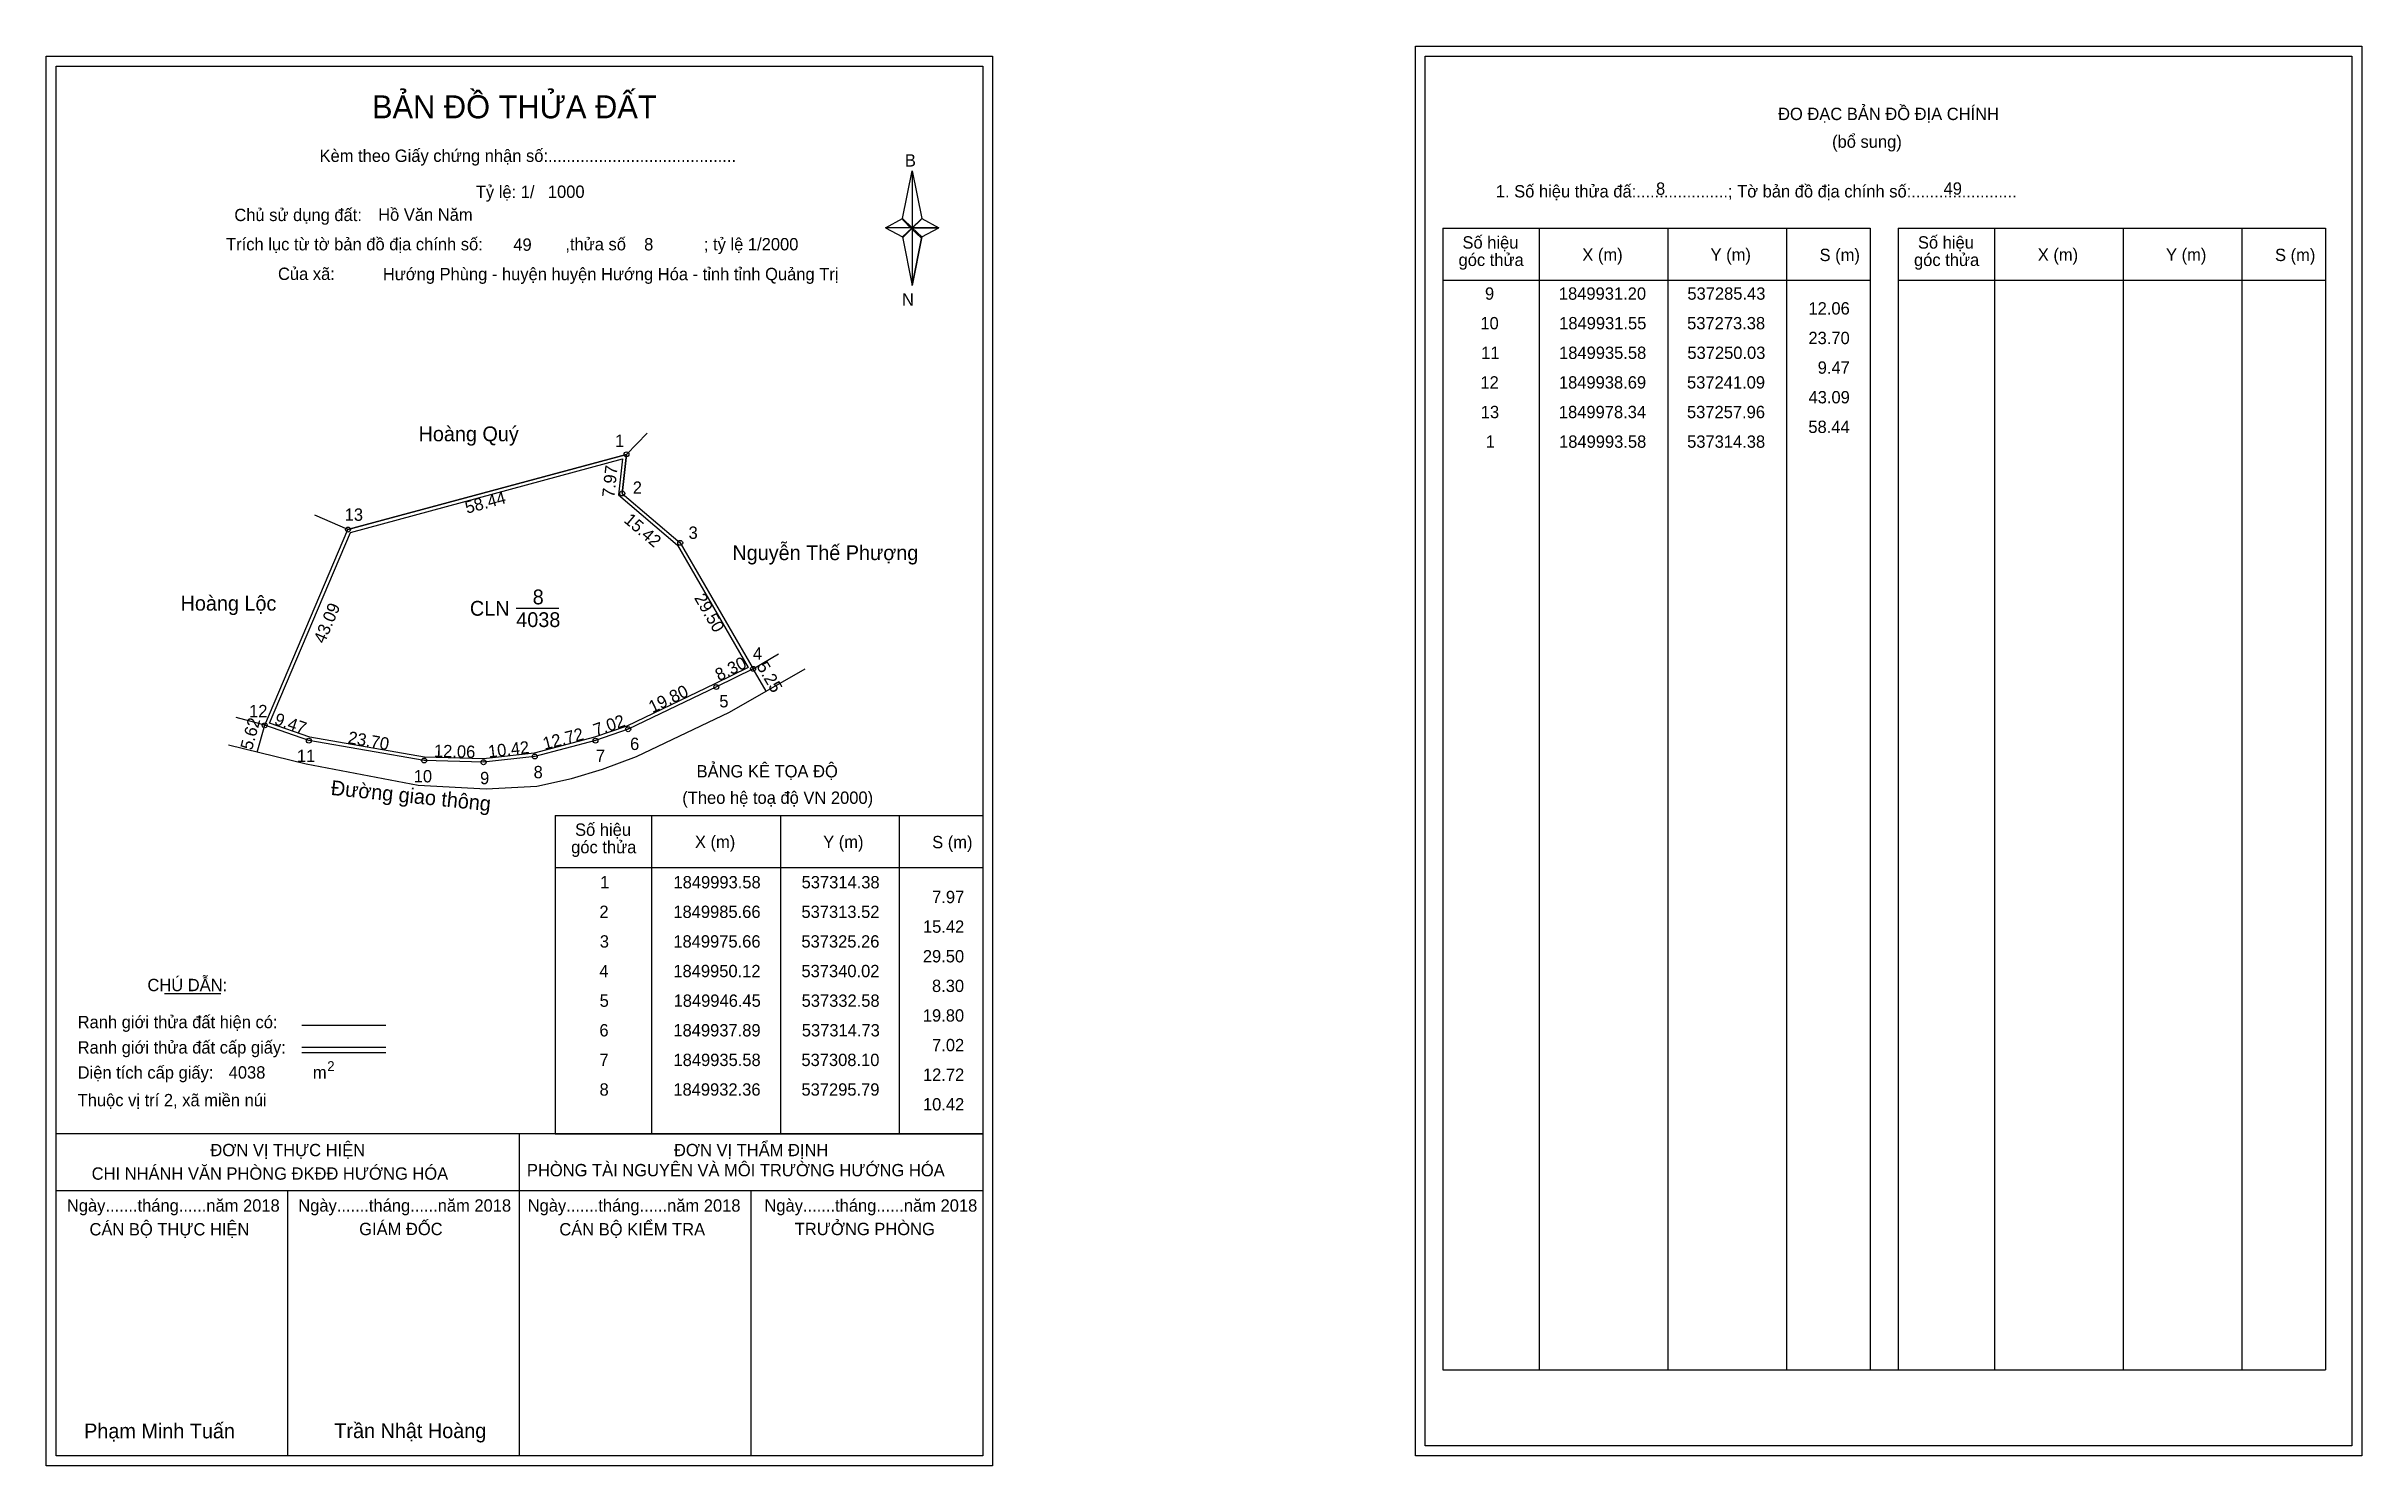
# Model space of a CAD drawing. Extents: x 537197 to 537666, y 1849789 to 1850076.
import ezdxf

# ---------------------------------------------------------------- set-up
doc = ezdxf.new("R2010")
doc.units = 0
for name, color, linetype in [('Level 1', 7, 'Continuous'), ('Level 10', 7, 'Continuous'), ('Level 11', 7, 'Continuous'), ('Level 13', 7, 'Continuous'), ('Level 23', 7, 'Continuous'), ('Level 27', 7, 'Continuous'), ('Level 3', 7, 'Continuous'), ('Level 36', 7, 'Continuous'), ('Level 49', 7, 'Continuous'), ('Level 5', 7, 'Continuous'), ('Level 53', 7, 'Continuous'), ('Level 55', 7, 'Continuous'), ('Level 6', 7, 'Continuous'), ('Level 63', 7, 'Continuous'), ('Level 9', 7, 'Continuous')]:
    doc.layers.add(name, color=color, linetype=linetype)

msp = doc.modelspace()

# ---------------------------------------------------------------- linework, layer by layer
at = {"layer": 'Level 1'}
for p, q in [((537198.85, 1850072.25), (537198.85, 1850072.25)), ((537476.17, 1850074.25), (537476.17, 1850074.25)), ((537370.27, 1850041.37), (537372.24, 1850051.01)), ((537372.24, 1850051.01), (537372.24, 1850039.49)), ((537372.24, 1850051.01), (537374.21, 1850041.37)), ((537366.83, 1850039.49), (537370.27, 1850041.37)), ((537370.27, 1850041.37), (537372.24, 1850039.49)), ((537372.09, 1850039.27), (537370.27, 1850041.15)), ((537372.24, 1850039.49), (537370.27, 1850037.65)), ((537372.09, 1850039.27), (537370.27, 1850037.43)), ((537370.27, 1850037.43), (537372.09, 1850039.27)), ((537374.06, 1850041.15), (537372.09, 1850039.27)), ((537372.09, 1850039.27), (537374.06, 1850041.15)), ((537374.06, 1850037.43), (537372.09, 1850039.27)), ((537374.21, 1850041.37), (537372.24, 1850039.49)), ((537372.24, 1850039.49), (537372.24, 1850027.79)), ((537372.24, 1850039.49), (537377.65, 1850039.49)), ((537372.24, 1850039.49), (537374.21, 1850037.65)), ((537374.21, 1850037.65), (537377.65, 1850039.49)), ((537479.71, 1850039.4), (537566.31, 1850039.4)), ((537499.3, 1849808.13), (537499.3, 1850039.4)), ((537525.37, 1849808.13), (537525.37, 1850039.4)), ((537549.34, 1850039.4), (537549.34, 1849808.13)), ((537566.31, 1850039.4), (537566.31, 1849808.13)), ((537571.96, 1850039.4), (537658.57, 1850039.4)), ((537591.55, 1849808.13), (537591.55, 1850039.4)), ((537617.63, 1849808.13), (537617.63, 1850039.4)), ((537641.6, 1850039.4), (537641.6, 1849808.13)), ((537658.57, 1850039.4), (537658.57, 1849808.13)), ((537370.27, 1850037.65), (537372.24, 1850027.79)), ((537374.21, 1850037.65), (537372.24, 1850027.79)), ((537479.71, 1850028.87), (537566.31, 1850028.87)), ((537571.96, 1850028.87), (537658.57, 1850028.87)), ((537299.95, 1849920.43), (537386.55, 1849920.43)), ((537319.54, 1849855.9), (537319.54, 1849920.43)), ((537345.61, 1849855.9), (537345.61, 1849920.43)), ((537369.58, 1849920.43), (537369.58, 1849855.9)), ((537299.95, 1849909.9), (537386.55, 1849909.9)), ((537220.77, 1849884.32), (537232.17, 1849884.32)), ((537248.63, 1849877.91), (537265.65, 1849877.91)), ((537248.63, 1849873.47), (537265.65, 1849873.47)), ((537248.63, 1849872.37), (537265.65, 1849872.37)), ((537305.68, 1849855.9), (537198.85, 1849855.9)), ((537386.55, 1849855.9), (537281.71, 1849855.9)), ((537292.7, 1849790.68), (537292.7, 1849855.9)), ((537299.95, 1849855.9), (537386.55, 1849855.9)), ((537386.55, 1849844.35), (537198.85, 1849844.35)), ((537245.77, 1849790.68), (537245.77, 1849844.35)), ((537339.62, 1849790.68), (537339.62, 1849844.35)), ((537479.71, 1849808.13), (537658.57, 1849808.13)), ((537386.55, 1849790.68), (537386.55, 1849790.68)), ((537663.87, 1849792.68), (537663.87, 1849792.68))]:
    msp.add_line(p, q, dxfattribs=at)
for points in [[(537370.27, 1850041.37), (537372.24, 1850051.01), (537372.24, 1850039.49)], [(537366.83, 1850039.49), (537370.27, 1850037.65), (537372.24, 1850039.49)], [(537372.24, 1850039.49), (537374.21, 1850041.37), (537377.65, 1850039.49)], [(537372.24, 1850039.49), (537372.24, 1850027.79), (537374.21, 1850037.65)]]:
    msp.add_lwpolyline(points, close=True, dxfattribs=at)
at = {"layer": 'Level 10'}
for p, q in [((537314.38, 1849993.58), (537257.96, 1849978.34)), ((537313.52, 1849985.66), (537314.38, 1849993.58)), ((537340.02, 1849950.12), (537332.58, 1849946.45)), ((537308.1, 1849935.58), (537295.79, 1849932.36)), ((537314.73, 1849937.89), (537308.1, 1849935.58))]:
    msp.add_line(p, q, dxfattribs=at)
for points in [[(537241.09, 1849938.69), (537257.96, 1849978.34), (537314.38, 1849993.58), (537313.52, 1849985.66), (537325.26, 1849975.66), (537340.02, 1849950.12), (537332.58, 1849946.45), (537314.73, 1849937.89), (537308.1, 1849935.58), (537295.79, 1849932.36), (537285.43, 1849931.2), (537273.38, 1849931.55), (537250.03, 1849935.58)], [(537242.03, 1849939.11), (537258.47, 1849977.75), (537313.57, 1849992.64), (537312.78, 1849985.37), (537324.71, 1849975.21), (537339.04, 1849950.42), (537332.27, 1849947.08), (537314.46, 1849938.54), (537307.9, 1849936.25), (537295.66, 1849933.05), (537285.4, 1849931.9), (537273.45, 1849932.25), (537250.21, 1849936.26)]]:
    msp.add_lwpolyline(points, close=True, dxfattribs=at)
at = {"layer": 'Level 11'}
for centre in [(537314.38, 1849993.58), (537313.52, 1849985.66), (537257.96, 1849978.34), (537325.26, 1849975.66), (537340.02, 1849950.12), (537332.58, 1849946.45), (537241.09, 1849938.69), (537241.09, 1849938.69), (537250.03, 1849935.58), (537308.1, 1849935.58), (537314.73, 1849937.89), (537273.38, 1849931.55), (537285.43, 1849931.2), (537295.79, 1849932.36)]:
    msp.add_circle(centre, 0.5, dxfattribs=at)
at = {"layer": 'Level 23'}
msp.add_lwpolyline([(537233.76, 1849934.7), (537249.51, 1849930.85), (537272.19, 1849926.55), (537285.93, 1849925.84), (537296.24, 1849926.37), (537303.24, 1849927.89), (537309.53, 1849929.82), (537316.4, 1849932.37), (537335.21, 1849941.34), (537350.59, 1849950.1)], dxfattribs=at)
at = {"layer": 'Level 27'}
for p, q in [((537314.38, 1849993.58), (537318.57, 1849997.88)), ((537257.96, 1849978.34), (537251.24, 1849981.23)), ((537340.02, 1849950.12), (537345.18, 1849953.18)), ((537241.09, 1849938.69), (537235.31, 1849940.29))]:
    msp.add_line(p, q, dxfattribs=at)
at = {"layer": 'Level 3'}
for p, q in [((537479.71, 1850039.4), (537479.71, 1849808.13)), ((537571.96, 1850039.4), (537571.96, 1849808.13)), ((537299.95, 1849920.43), (537299.95, 1849855.9))]:
    msp.add_line(p, q, dxfattribs=at)
at = {"layer": 'Level 5'}
for p, q in [((537342.7, 1849945.61), (537340.02, 1849950.12)), ((537239.59, 1849933.27), (537241.09, 1849938.69))]:
    msp.add_line(p, q, dxfattribs=at)
at = {"layer": 'Level 63'}
for points in [[(537474.18, 1850076.25), (537665.88, 1850076.25), (537665.88, 1849790.68), (537474.18, 1849790.68)], [(537196.85, 1850074.25), (537388.55, 1850074.25), (537388.55, 1849788.68), (537196.85, 1849788.68)], [(537198.85, 1850072.25), (537386.55, 1850072.25), (537386.55, 1849790.68), (537198.85, 1849790.68)], [(537476.18, 1850074.25), (537663.88, 1850074.25), (537663.88, 1849792.68), (537476.18, 1849792.68)]]:
    msp.add_lwpolyline(points, close=True, dxfattribs=at)
at = {"layer": 'Level 9'}
msp.add_line((537292.05, 1849962.39), (537300.67, 1849962.39), dxfattribs=at)

# ---------------------------------------------------------------- texts
at = {"layer": 'Level 1'}
for s, height, p in [('BẢN ĐỒ THỬA ĐẤT', 4.6657, (537262.82, 1850061.66)), ('ĐO ĐẠC BẢN ĐỒ ĐỊA CHÍNH', 2.5, (537547.65, 1850061.31)), ('(bổ sung)', 2.5, (537558.59, 1850055.69)), ('Kèm theo Giấy chứng nhận số:.........................................', 2.5, (537252.2, 1850052.83)), ('B', 2.5, (537370.78, 1850051.89)), ('1. Số hiệu thửa đấ:....................; Tờ bản đồ địa chính số:.......................', 2.5, (537490.48, 1850045.63)), ('Chủ sử dụng đất:', 2.5, (537234.94, 1850040.84)), ('Số hiệu', 2.5, (537483.72, 1850035.27)), ('Số hiệu', 2.5, (537575.98, 1850035.27)), ('Trích lục từ tờ bản đồ địa chính số:                  ,thửa số                 ; tỷ lệ 1/2000', 2.5, (537233.27, 1850034.91)), ('góc thửa', 2.5, (537482.93, 1850031.74)), ('X (m)', 2.5, (537508, 1850032.79)), ('Y (m)', 2.5, (537533.98, 1850032.79)), ('S (m)', 2.5, (537556.06, 1850032.74)), ('góc thửa', 2.5, (537575.19, 1850031.74)), ('X (m)', 2.5, (537600.26, 1850032.79)), ('Y (m)', 2.5, (537626.24, 1850032.79)), ('S (m)', 2.5, (537648.32, 1850032.74)), ('Của xã:', 2.5, (537243.78, 1850028.91)), ('N', 2.5, (537370.18, 1850023.72)), ('BẢNG KÊ TỌA ĐỘ', 2.5, (537328.58, 1849928.13)), ('(Theo hệ toạ độ VN 2000)', 2.5, (537325.68, 1849922.77)), ('Số hiệu', 2.5, (537303.96, 1849916.29)), ('X (m)', 2.5, (537328.24, 1849913.82)), ('Y (m)', 2.5, (537354.22, 1849913.82)), ('S (m)', 2.5, (537376.3, 1849913.77)), ('góc thửa', 2.5, (537303.17, 1849912.76)), ('CHÚ DẪN:', 2.5, (537217.33, 1849884.82)), ('Ranh giới thửa đất hiện có:', 2.5, (537203.2, 1849877.32)), ('Ranh giới thửa đất cấp giấy:', 2.5, (537203.2, 1849872.18)), ('Diện tích cấp giấy:', 2.5, (537203.2, 1849867.1)), ('m', 2.5, (537250.85, 1849867.12)), ('2', 2, (537253.75, 1849868.63)), ('Thuộc vị trí 2, xã miền núi', 2.5, (537203.2, 1849861.5)), ('ĐƠN VỊ THỰC HIỆN', 2.5, (537230.08, 1849851.38)), ('PHÒNG TÀI NGUYÊN VÀ MÔI TRƯỜNG HƯỚNG HÓA', 2.5, (537294.21, 1849847.31)), ('ĐƠN VỊ THẨM ĐỊNH', 2.5, (537323.99, 1849851.38)), ('CHI NHÁNH VĂN PHÒNG ĐKĐĐ HƯỚNG HÓA', 2.5, (537206.04, 1849846.62)), ('Ngày.......tháng......năm 2018', 2.5, (537201.02, 1849840.15)), ('Ngày.......tháng......năm 2018', 2.5, (537247.89, 1849840.15)), ('Ngày.......tháng......năm 2018', 2.5, (537294.36, 1849840.15)), ('Ngày.......tháng......năm 2018', 2.5, (537342.32, 1849840.15)), ('CÁN BỘ THỰC HIỆN', 2.5, (537205.6, 1849835.33)), ('GIÁM ĐỐC', 2.5, (537260.23, 1849835.39)), ('CÁN BỘ KIỂM TRA', 2.5, (537300.77, 1849835.33)), ('TRƯỞNG PHÒNG', 2.5, (537348.46, 1849835.39)), ('Phạm Minh Tuấn', 3, (537204.51, 1849794.22)), ('Trần Nhật Hoàng', 3, (537255.2, 1849794.27))]:
    msp.add_text(s, height=height, dxfattribs=at).set_placement(p)
at = {"layer": 'Level 11'}
msp.add_text('Tỷ lệ: 1/', height=2.5, dxfattribs=at).set_placement((537283.86, 1850045.52))
at = {"layer": 'Level 13'}
for s, p in [('CLN', (537282.66, 1849960.89)), ('8', (537295.38, 1849963.19)), ('4038', (537292.05, 1849958.59))]:
    msp.add_text(s, height=3, dxfattribs=at).set_placement(p)
at = {"layer": 'Level 36'}
for s, p in [('Hoàng Quý', (537272.26, 1849996.23)), ('Nguyễn Thế Phượng', (537335.83, 1849972.15)), ('Hoàng Lộc', (537224.05, 1849961.92))]:
    msp.add_text(s, height=3, dxfattribs=at).set_placement(p)
msp.add_text('Đường giao thông', height=3, rotation=354.1591, dxfattribs=at).set_placement((537254.39, 1849924.59))
at = {"layer": 'Level 49'}
for s, rotation, p in [('7.97', 83.8028, (537311.9, 1849984.75)), ('58.44', 15.1158, (537282.06, 1849981.54)), ('15.42', 319.576, (537313.68, 1849979.98)), ('43.09', 66.9516, (537253.19, 1849955.08)), ('29.50', 300.0243, (537328.02, 1849964.5)), ('8.30', 26.2562, (537333.11, 1849947.6)), ('19.80', 25.6201, (537319.62, 1849941.12)), ('9.47', 340.8185, (537242.85, 1849938.93)), ('7.02', 19.2092, (537308.17, 1849936.45)), ('23.70', 350.2077, (537257.81, 1849935.05)), ('12.06', 358.3363, (537275.35, 1849932.29)), ('10.42', 6.3887, (537286.47, 1849932.12)), ('12.72', 14.6588, (537297.8, 1849933.71))]:
    msp.add_text(s, height=2.5, rotation=rotation, dxfattribs=at).set_placement(p)
at = {"layer": 'Level 5'}
for s, rotation, p in [('5.25', 300.6593, (537340.65, 1849950.64)), ('5.62', 74.5546, (537238.51, 1849933.52))]:
    msp.add_text(s, height=2.5, rotation=rotation, dxfattribs=at).set_placement(p)
at = {"layer": 'Level 53'}
for s, p in [('9', (537488.28, 1850024.91)), ('1849931.20', (537503.25, 1850024.91)), ('537285.43', (537529.28, 1850024.91)), ('12.06', (537553.81, 1850021.91)), ('10', (537487.35, 1850018.91)), ('1849931.55', (537503.31, 1850018.91)), ('537273.38', (537529.23, 1850018.91)), ('11', (537487.51, 1850012.91)), ('1849935.58', (537503.29, 1850012.91)), ('537250.03', (537529.28, 1850012.91)), ('23.70', (537553.8, 1850015.91)), ('9.47', (537555.68, 1850009.91)), ('12', (537487.36, 1850006.91)), ('1849938.69', (537503.26, 1850006.91)), ('537241.09', (537529.21, 1850006.91)), ('43.09', (537553.82, 1850003.91)), ('13', (537487.43, 1850000.91)), ('1849978.34', (537503.25, 1850000.91)), ('537257.96', (537529.2, 1850000.91)), ('58.44', (537553.79, 1849997.91)), ('1', (537488.43, 1849994.91)), ('1849993.58', (537503.29, 1849994.91)), ('537314.38', (537529.23, 1849994.91)), ('1', (537309.04, 1849905.65)), ('1849993.58', (537323.9, 1849905.65)), ('537314.38', (537349.85, 1849905.65)), ('2', (537308.89, 1849899.65)), ('1849985.66', (537323.87, 1849899.65)), ('537313.52', (537349.82, 1849899.65)), ('7.97', (537376.29, 1849902.65)), ('15.42', (537374.43, 1849896.65)), ('3', (537308.97, 1849893.65)), ('1849975.66', (537323.87, 1849893.65)), ('537325.26', (537349.81, 1849893.65)), ('29.50', (537374.41, 1849890.65)), ('4', (537308.88, 1849887.65)), ('1849950.12', (537323.87, 1849887.65)), ('537340.02', (537349.82, 1849887.65)), ('5', (537308.94, 1849881.65)), ('1849946.45', (537323.92, 1849881.65)), ('537332.58', (537349.85, 1849881.65)), ('8.30', (537376.26, 1849884.65)), ('19.80', (537374.41, 1849878.65)), ('6', (537308.89, 1849875.65)), ('1849937.89', (537323.88, 1849875.65)), ('537314.73', (537349.89, 1849875.65)), ('7.02', (537376.28, 1849872.65)), ('7', (537308.9, 1849869.65)), ('1849935.58', (537323.9, 1849869.65)), ('537308.10', (537349.81, 1849869.65)), ('12.72', (537374.43, 1849866.65)), ('8', (537308.92, 1849863.65)), ('1849932.36', (537323.87, 1849863.65)), ('537295.79', (537349.82, 1849863.65)), ('10.42', (537374.43, 1849860.65))]:
    msp.add_text(s, height=2.5, dxfattribs=at).set_placement(p)
at = {"layer": 'Level 55'}
for s, height, p in [('1', 0.4, (537314.27, 1849993.58)), ('0', 0.11, (537314.34, 1849993.47)), ('0', 0.11, (537314.34, 1849993.47)), ('0', 0.11, (537314.34, 1849993.47)), ('2', 0.4, (537313.38, 1849985.66)), ('0', 0.11, (537313.48, 1849985.55)), ('0', 0.11, (537313.48, 1849985.55)), ('13', 0.4, (537257.69, 1849978.34)), ('0', 0.11, (537257.92, 1849978.23)), ('0', 0.11, (537257.92, 1849978.23)), ('3', 0.4, (537325.14, 1849975.66)), ('0', 0.11, (537325.22, 1849975.55)), ('0', 0.11, (537325.22, 1849975.55)), ('4', 0.4, (537339.88, 1849950.12)), ('0', 0.11, (537339.98, 1849950.01)), ('0', 0.11, (537339.98, 1849950.01)), ('0', 0.11, (537339.98, 1849950.01)), ('0', 0.11, (537339.98, 1849950.01)), ('5', 0.4, (537332.45, 1849946.45)), ('0', 0.11, (537332.54, 1849946.34)), ('0', 0.11, (537332.54, 1849946.34)), ('12', 0.4, (537240.81, 1849938.69)), ('0', 0.11, (537241.05, 1849938.58)), ('0', 0.11, (537241.05, 1849938.58)), ('0', 0.11, (537241.05, 1849938.58)), ('11', 0.4, (537249.77, 1849935.58)), ('0', 0.11, (537249.99, 1849935.47)), ('0', 0.11, (537249.99, 1849935.47)), ('7', 0.4, (537307.97, 1849935.58)), ('0', 0.11, (537308.06, 1849935.47)), ('0', 0.11, (537308.06, 1849935.47)), ('6', 0.4, (537314.59, 1849937.89)), ('0', 0.11, (537314.69, 1849937.78)), ('0', 0.11, (537314.69, 1849937.78)), ('10', 0.4, (537273.1, 1849931.55)), ('0', 0.11, (537273.34, 1849931.44)), ('0', 0.11, (537273.34, 1849931.44)), ('9', 0.4, (537285.29, 1849931.2)), ('0', 0.11, (537285.39, 1849931.09)), ('0', 0.11, (537285.39, 1849931.09)), ('8', 0.4, (537295.66, 1849932.36)), ('0', 0.11, (537295.75, 1849932.25)), ('0', 0.11, (537295.75, 1849932.25))]:
    msp.add_text(s, height=height, dxfattribs=at).set_placement(p)
at = {"layer": 'Level 6'}
for s, p in [('1000', (537298.45, 1850045.54)), ('8', (537522.93, 1850046.17)), ('49', (537581.18, 1850046.19)), ('Hồ Văn Năm', (537264.07, 1850040.9)), ('49', (537291.45, 1850034.82)), ('8', (537317.95, 1850034.9)), (' Hướng Phùng - huyện huyện Hướng Hóa - tỉnh tỉnh Quảng Trị', (537264.09, 1850028.86)), ('4038', (537233.79, 1849867.11))]:
    msp.add_text(s, height=2.5, dxfattribs=at).set_placement(p)
at = {"layer": 'Level 9'}
for s, p in [('1', (537312.06, 1849995.09)), ('2', (537315.65, 1849985.59)), ('13', (537257.29, 1849980.12)), ('3', (537326.95, 1849976.46)), ('4', (537339.97, 1849951.97)), ('5', (537333.18, 1849942.32)), ('12', (537237.93, 1849940.32)), ('6', (537315.1, 1849933.68)), ('11', (537247.61, 1849931.23)), ('8', (537295.56, 1849927.96)), ('7', (537308.19, 1849931.27)), ('10', (537271.28, 1849927.12)), ('9', (537284.72, 1849926.75))]:
    msp.add_text(s, height=2.5, dxfattribs=at).set_placement(p)

doc.saveas('drawing.dxf')
